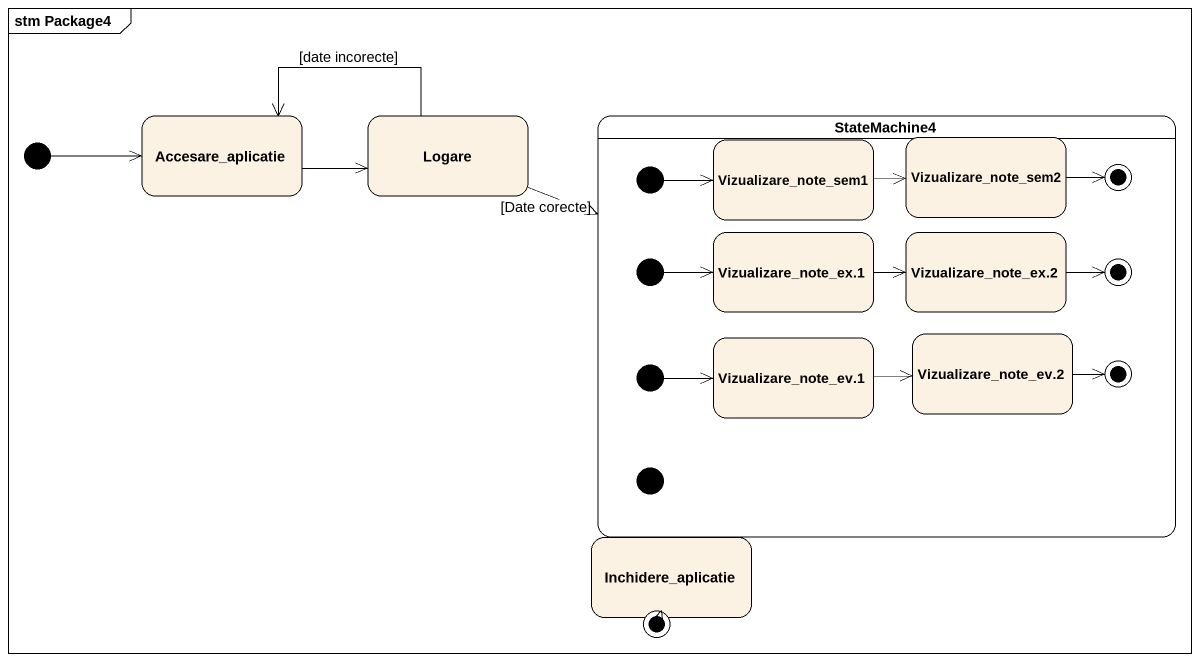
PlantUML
@startuml
mainframe stm Package4
hide empty description
state Accesare_aplicatie
state Logare
state StateMachine4 {
  state initial2 <<start>>
  state Vizualizare_note_sem1
  state Vizualizare_note_sem2
  state final1 <<end>>
  state "Vizualizare_note_ex.1" as Vizualizare_note_ex_1
  state "Vizualizare_note_ex.2" as Vizualizare_note_ex_2
  state initial3 <<start>>
  state final2 <<end>>
  state "Vizualizare_note_ev.1" as Vizualizare_note_ev_1
  state "Vizualizare_note_ev.2" as Vizualizare_note_ev_2
  state final3 <<end>>
  state initial4 <<start>>
  state initial5 <<start>>
}
state Inchidere_aplicatie
[*] -right-> Accesare_aplicatie
Accesare_aplicatie -right-> Logare
Logare -left-> Accesare_aplicatie : [date incorecte]
Logare -right-> StateMachine4 : [Date corecte]
initial2 -right-> Vizualizare_note_sem1
Vizualizare_note_sem1 -right-> Vizualizare_note_sem2
Vizualizare_note_sem2 -right-> final1
Vizualizare_note_ex_1 -right-> Vizualizare_note_ex_2
Vizualizare_note_ex_2 -right-> final2
initial3 -right-> Vizualizare_note_ex_1
Vizualizare_note_ev_1 -right-> Vizualizare_note_ev_2
Vizualizare_note_ev_2 -right-> final3
initial4 -right-> Vizualizare_note_ev_1
Inchidere_aplicatie --> [*]
@enduml
